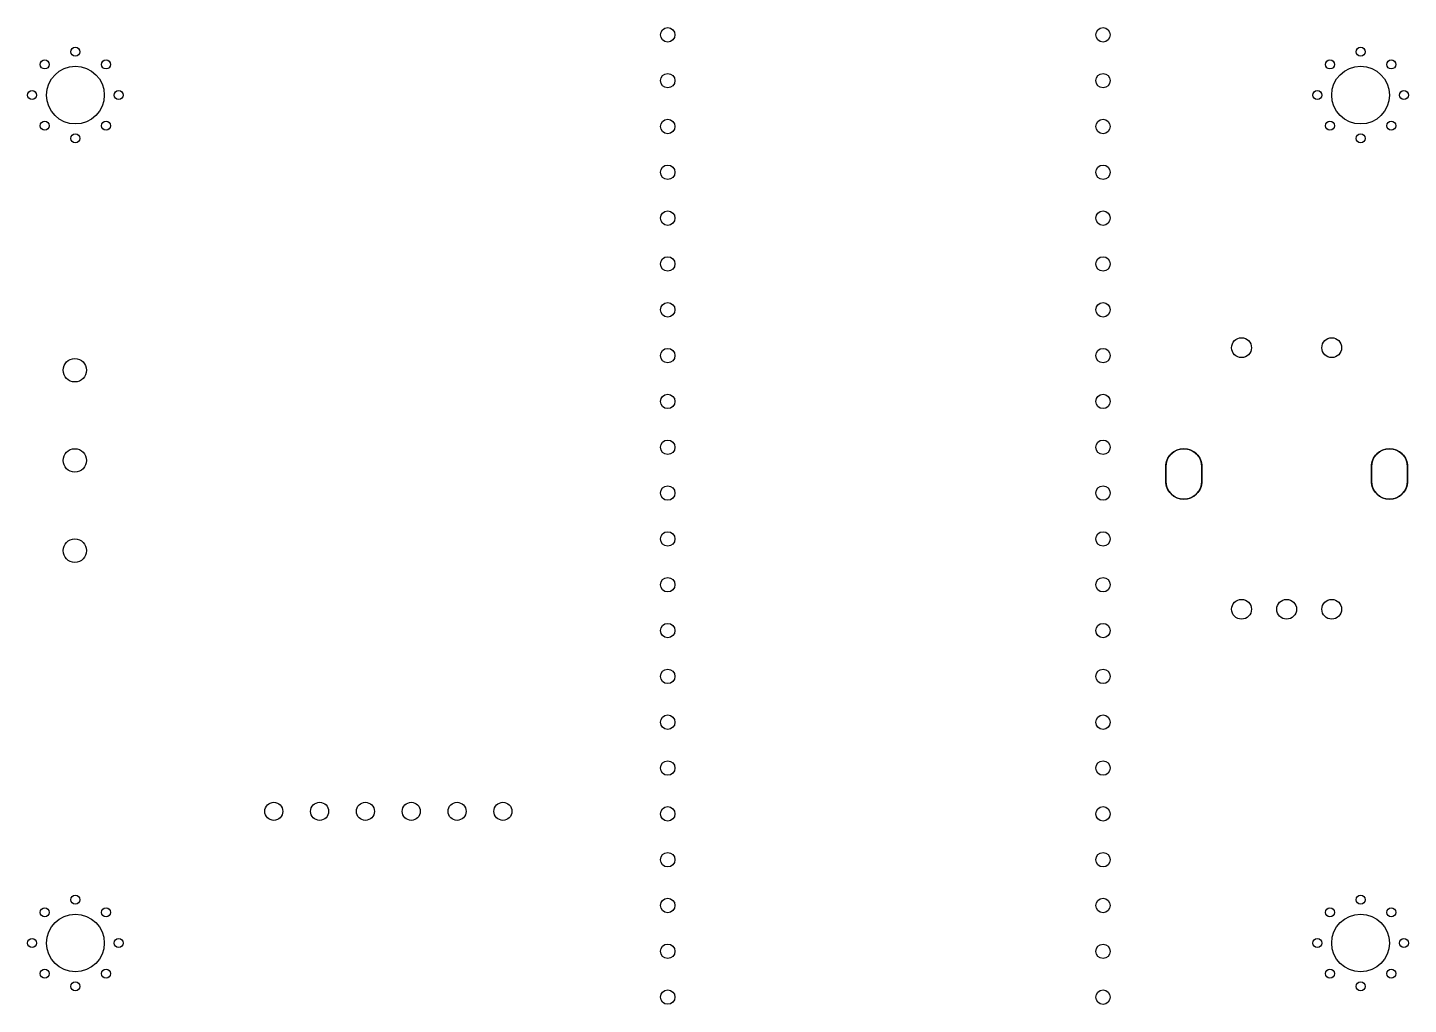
# Model space of a CAD drawing. Extents: x 21.3 to 97.9, y -127.9 to -73.8.
import ezdxf

# ---------------------------------------------------------------- set-up
doc = ezdxf.new("R2010")
doc.units = 0
doc.layers.add('BLACK', color=7, linetype='CONTINUOUS')

msp = doc.modelspace()

# ---------------------------------------------------------------- linework, layer by layer
at = {"layer": 'BLACK', "linetype": 'CONTINUOUS'}
for p, q in [((84.815607, -97.32699), (84.978603, -97.218079)), ((84.978603, -97.218079), (85.159715, -97.14306)), ((85.159715, -97.14306), (85.351983, -97.104815)), ((85.351983, -97.104815), (85.548017, -97.104815)), ((85.548017, -97.104815), (85.740285, -97.14306)), ((85.740285, -97.14306), (85.921397, -97.218079)), ((85.921397, -97.218079), (86.084393, -97.32699)), ((96.215607, -97.32699), (96.378603, -97.218079)), ((96.378603, -97.218079), (96.559715, -97.14306)), ((96.559715, -97.14306), (96.751983, -97.104815)), ((96.751983, -97.104815), (96.948017, -97.104815)), ((96.948017, -97.104815), (97.140285, -97.14306)), ((97.140285, -97.14306), (97.321397, -97.218079)), ((97.321397, -97.218079), (97.484393, -97.32699)), ((84.454815, -98.001983), (84.49306, -97.809715)), ((84.49306, -97.809715), (84.568079, -97.628603)), ((84.568079, -97.628603), (84.67699, -97.465607)), ((84.67699, -97.465607), (84.815607, -97.32699)), ((86.084393, -97.32699), (86.22301, -97.465607)), ((86.22301, -97.465607), (86.331921, -97.628603)), ((86.331921, -97.628603), (86.40694, -97.809715)), ((86.40694, -97.809715), (86.445185, -98.001983)), ((95.854815, -98.001983), (95.89306, -97.809715)), ((95.89306, -97.809715), (95.968079, -97.628603)), ((95.968079, -97.628603), (96.07699, -97.465607)), ((96.07699, -97.465607), (96.215607, -97.32699)), ((97.484393, -97.32699), (97.62301, -97.465607)), ((97.62301, -97.465607), (97.731921, -97.628603)), ((97.731921, -97.628603), (97.80694, -97.809715)), ((97.80694, -97.809715), (97.845185, -98.001983)), ((84.45, -98.1), (84.454815, -98.001983)), ((84.45, -98.9), (84.45, -98.1)), ((84.45, -98.1), (84.45, -98.9)), ((86.445185, -98.001983), (86.45, -98.1)), ((86.45, -98.1), (86.45, -98.9)), ((86.45, -98.9), (86.45, -98.1)), ((95.85, -98.1), (95.854815, -98.001983)), ((95.85, -98.9), (95.85, -98.1)), ((95.85, -98.1), (95.85, -98.9)), ((97.845185, -98.001983), (97.85, -98.1)), ((97.85, -98.1), (97.85, -98.9)), ((97.85, -98.9), (97.85, -98.1)), ((84.454815, -98.998017), (84.45, -98.9)), ((84.49306, -99.190285), (84.454815, -98.998017)), ((84.568079, -99.371397), (84.49306, -99.190285)), ((84.67699, -99.534393), (84.568079, -99.371397)), ((86.331921, -99.371397), (86.22301, -99.534393)), ((86.40694, -99.190285), (86.331921, -99.371397)), ((86.445185, -98.998017), (86.40694, -99.190285)), ((86.45, -98.9), (86.445185, -98.998017)), ((95.854815, -98.998017), (95.85, -98.9)), ((95.89306, -99.190285), (95.854815, -98.998017)), ((95.968079, -99.371397), (95.89306, -99.190285)), ((96.07699, -99.534393), (95.968079, -99.371397)), ((97.731921, -99.371397), (97.62301, -99.534393)), ((97.80694, -99.190285), (97.731921, -99.371397)), ((97.845185, -98.998017), (97.80694, -99.190285)), ((97.85, -98.9), (97.845185, -98.998017)), ((84.815607, -99.67301), (84.67699, -99.534393)), ((84.978603, -99.781921), (84.815607, -99.67301)), ((85.159715, -99.85694), (84.978603, -99.781921)), ((85.351983, -99.895185), (85.159715, -99.85694)), ((85.548017, -99.895185), (85.351983, -99.895185)), ((85.740285, -99.85694), (85.548017, -99.895185)), ((85.921397, -99.781921), (85.740285, -99.85694)), ((86.084393, -99.67301), (85.921397, -99.781921)), ((86.22301, -99.534393), (86.084393, -99.67301)), ((96.215607, -99.67301), (96.07699, -99.534393)), ((96.378603, -99.781921), (96.215607, -99.67301)), ((96.559715, -99.85694), (96.378603, -99.781921)), ((96.751983, -99.895185), (96.559715, -99.85694)), ((96.948017, -99.895185), (96.751983, -99.895185)), ((97.140285, -99.85694), (96.948017, -99.895185)), ((97.321397, -99.781921), (97.140285, -99.85694)), ((97.484393, -99.67301), (97.321397, -99.781921)), ((97.62301, -99.534393), (97.484393, -99.67301))]:
    msp.add_line(p, q, dxfattribs=at)
at = {"layer": 'BLACK'}
for centre, radius in [((56.84, -74.16), 0.4), ((56.84, -74.16), 0.4), ((80.97, -74.16), 0.4), ((80.97, -74.16), 0.4), ((24, -75.1), 0.25), ((24, -75.1), 0.25), ((95.25, -75.1), 0.25), ((95.25, -75.1), 0.25), ((22.302944, -75.802944), 0.25), ((22.302944, -75.802944), 0.25), ((25.697056, -75.802944), 0.25), ((25.697056, -75.802944), 0.25), ((93.552944, -75.802944), 0.25), ((93.552944, -75.802944), 0.25), ((96.947056, -75.802944), 0.25), ((96.947056, -75.802944), 0.25), ((24, -77.5), 1.6), ((24, -77.5), 1.6), ((56.84, -76.7), 0.4), ((56.84, -76.7), 0.4), ((80.97, -76.7), 0.4), ((80.97, -76.7), 0.4), ((95.25, -77.5), 1.6), ((95.25, -77.5), 1.6), ((21.6, -77.5), 0.25), ((21.6, -77.5), 0.25), ((26.4, -77.5), 0.25), ((26.4, -77.5), 0.25), ((92.85, -77.5), 0.25), ((92.85, -77.5), 0.25), ((97.65, -77.5), 0.25), ((97.65, -77.5), 0.25), ((56.84, -79.24), 0.4), ((56.84, -79.24), 0.4), ((80.97, -79.24), 0.4), ((80.97, -79.24), 0.4), ((22.302944, -79.197056), 0.25), ((22.302944, -79.197056), 0.25), ((25.697056, -79.197056), 0.25), ((25.697056, -79.197056), 0.25), ((93.552944, -79.197056), 0.25), ((93.552944, -79.197056), 0.25), ((96.947056, -79.197056), 0.25), ((96.947056, -79.197056), 0.25), ((24, -79.9), 0.25), ((24, -79.9), 0.25), ((95.25, -79.9), 0.25), ((95.25, -79.9), 0.25), ((56.84, -81.78), 0.4), ((56.84, -81.78), 0.4), ((80.97, -81.78), 0.4), ((80.97, -81.78), 0.4), ((56.84, -84.32), 0.4), ((56.84, -84.32), 0.4), ((80.97, -84.32), 0.4), ((80.97, -84.32), 0.4), ((56.84, -86.86), 0.4), ((56.84, -86.86), 0.4), ((80.97, -86.86), 0.4), ((80.97, -86.86), 0.4), ((56.84, -89.4), 0.4), ((56.84, -89.4), 0.4), ((80.97, -89.4), 0.4), ((80.97, -89.4), 0.4), ((88.650001, -91.5), 0.55), ((88.650001, -91.5), 0.55), ((93.649999, -91.5), 0.55), ((93.649999, -91.5), 0.55), ((56.84, -91.94), 0.4), ((56.84, -91.94), 0.4), ((80.97, -91.94), 0.4), ((80.97, -91.94), 0.4), ((23.9675, -92.75), 0.65), ((23.9675, -92.75), 0.65), ((56.84, -94.48), 0.4), ((56.84, -94.48), 0.4), ((80.97, -94.48), 0.4), ((80.97, -94.48), 0.4), ((23.9675, -97.75), 0.65), ((23.9675, -97.75), 0.65), ((56.84, -97.02), 0.4), ((56.84, -97.02), 0.4), ((80.97, -97.02), 0.4), ((80.97, -97.02), 0.4), ((56.84, -99.56), 0.4), ((56.84, -99.56), 0.4), ((80.97, -99.56), 0.4), ((80.97, -99.56), 0.4), ((56.84, -102.1), 0.4), ((56.84, -102.1), 0.4), ((80.97, -102.1), 0.4), ((80.97, -102.1), 0.4), ((23.9675, -102.75), 0.65), ((23.9675, -102.75), 0.65), ((56.84, -104.64), 0.4), ((56.84, -104.64), 0.4), ((80.97, -104.64), 0.4), ((80.97, -104.64), 0.4), ((88.65, -106), 0.55), ((88.65, -106), 0.55), ((91.15, -106), 0.55), ((91.15, -106), 0.55), ((93.65, -106), 0.55), ((93.65, -106), 0.55), ((56.84, -107.18), 0.4), ((56.84, -107.18), 0.4), ((80.97, -107.18), 0.4), ((80.97, -107.18), 0.4), ((56.84, -109.72), 0.4), ((56.84, -109.72), 0.4), ((80.97, -109.72), 0.4), ((80.97, -109.72), 0.4), ((56.84, -112.26), 0.4), ((56.84, -112.26), 0.4), ((80.97, -112.26), 0.4), ((80.97, -112.26), 0.4), ((56.84, -114.8), 0.4), ((56.84, -114.8), 0.4), ((80.97, -114.8), 0.4), ((80.97, -114.8), 0.4), ((35, -117.2), 0.5), ((35, -117.2), 0.5), ((37.54, -117.2), 0.5), ((37.54, -117.2), 0.5), ((40.079999, -117.2), 0.5), ((40.079999, -117.2), 0.5), ((42.62, -117.2), 0.5), ((42.62, -117.2), 0.5), ((45.16, -117.2), 0.5), ((45.16, -117.2), 0.5), ((47.7, -117.2), 0.5), ((47.7, -117.2), 0.5), ((56.84, -117.34), 0.4), ((56.84, -117.34), 0.4), ((80.97, -117.34), 0.4), ((80.97, -117.34), 0.4), ((56.84, -119.88), 0.4), ((56.84, -119.88), 0.4), ((80.97, -119.88), 0.4), ((80.97, -119.88), 0.4), ((24, -122.1), 0.25), ((24, -122.1), 0.25), ((56.83632, -122.41728), 0.4), ((56.83632, -122.41728), 0.4), ((80.97, -122.42), 0.4), ((80.97, -122.42), 0.4), ((95.25, -122.1), 0.25), ((95.25, -122.1), 0.25), ((22.302944, -122.802944), 0.25), ((22.302944, -122.802944), 0.25), ((24, -124.5), 1.6), ((24, -124.5), 1.6), ((25.697056, -122.802944), 0.25), ((25.697056, -122.802944), 0.25), ((93.552944, -122.802944), 0.25), ((93.552944, -122.802944), 0.25), ((95.25, -124.5), 1.6), ((95.25, -124.5), 1.6), ((96.947056, -122.802944), 0.25), ((96.947056, -122.802944), 0.25), ((21.6, -124.5), 0.25), ((21.6, -124.5), 0.25), ((26.4, -124.5), 0.25), ((26.4, -124.5), 0.25), ((56.83632, -124.95728), 0.4), ((56.83632, -124.95728), 0.4), ((80.97, -124.96), 0.4), ((80.97, -124.96), 0.4), ((92.85, -124.5), 0.25), ((92.85, -124.5), 0.25), ((97.65, -124.5), 0.25), ((97.65, -124.5), 0.25), ((22.302944, -126.197056), 0.25), ((22.302944, -126.197056), 0.25), ((25.697056, -126.197056), 0.25), ((25.697056, -126.197056), 0.25), ((93.552944, -126.197056), 0.25), ((93.552944, -126.197056), 0.25), ((96.947056, -126.197056), 0.25), ((96.947056, -126.197056), 0.25), ((24, -126.9), 0.25), ((24, -126.9), 0.25), ((95.25, -126.9), 0.25), ((95.25, -126.9), 0.25), ((56.83632, -127.49728), 0.4), ((56.83632, -127.49728), 0.4), ((80.97, -127.5), 0.4), ((80.97, -127.5), 0.4)]:
    msp.add_circle(centre, radius, dxfattribs=at)
for centre, start, end in [((85.45, -98.1), 0, 180), ((96.85, -98.1), 0, 180), ((85.45, -98.9), -180, 0), ((96.85, -98.9), -180, 0)]:
    msp.add_arc(centre, 1, start, end, dxfattribs=at)

doc.saveas('drawing.dxf')
